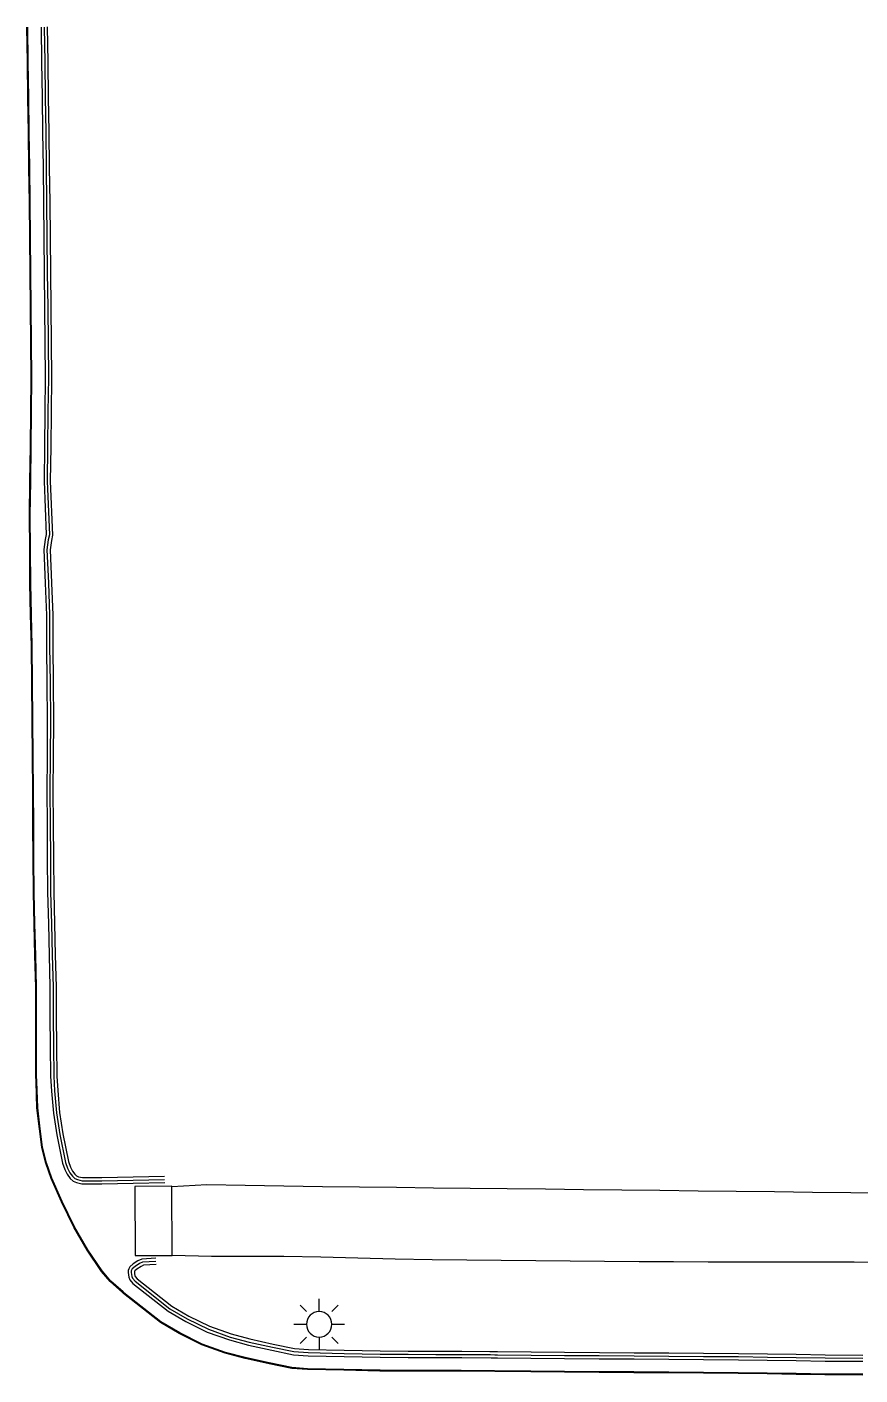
# Model space of a CAD drawing. Header units: feet. Extents: x 3174203 to 3175581, y 1715832 to 1717426.
# Drawn here: x 3174324.9 to 3174432.4, y 1716340.3 to 1716514.2 of the extents above; entities that cross this region are included whole.
import ezdxf

# ---------------------------------------------------------------- set-up
doc = ezdxf.new("R2010")
doc.units = ezdxf.units.FT
doc.header["$MEASUREMENT"] = 0
for name, color, linetype, lineweight in [('BACK_OF_CURB', 5, 'Continuous', 30), ('BOTTOM_OF_CURB', 3, 'Continuous', 30), ('FOOT_PATH', 2, 'Continuous', 30), ('GUTTER', 30, 'Continuous', 30), ('LIGHT_POLE', 5, 'Continuous', 30), ('TOP_OF_CURB', 1, 'Continuous', 30)]:
    doc.layers.add(name, color=color, linetype=linetype, lineweight=lineweight)
doc.layers.add('HARD_SURFACE', color=71, linetype='Continuous', lineweight=30, true_color=0xbcff40)
doc.layers.add('PAVED_ROAD', color=140, linetype='Continuous', lineweight=30, true_color=0x38a9ff)

# ---------------------------------------------------------------- blocks, each defined once
blk = doc.blocks.new('SYM205')
at = {"lineweight": -2}
for p, q in [((-0.25, 0.25), (-0.375, 0.375)), ((0, 0.25), (0, 0.5)), ((0.25, 0.25), (0.375, 0.375)), ((0.25, 0), (0.5, 0)), ((-0.25, -0.25), (-0.375, -0.375)), ((0, -0.25), (0, -0.5)), ((0.25, -0.25), (0.375, -0.375))]:
    blk.add_line(p, q, dxfattribs=at)
at = {"lineweight": -2, "flags": 128}
blk.add_lwpolyline([(-0.5, 0), (-0.25, 0, 1), (0.25, 0, 1), (-0.25, 0)], format="xyb", dxfattribs=at)
blk = doc.blocks.new('SYM205_1')
at = {"layer": 'LIGHT_POLE', "ltscale": 0.25, "xscale": 26.246667, "yscale": 26.246667, "zscale": 26.246667}
blk.add_blockref('SYM205', (0, 0), dxfattribs=at)
blk = doc.blocks.new('SYM003')
at = {"layer": 'LIGHT_POLE', "ltscale": 0.25, "xscale": 0.5, "yscale": 0.5, "zscale": 0.5}
blk.add_blockref('SYM205_1', (0, 0), dxfattribs=at)

msp = doc.modelspace()

# ---------------------------------------------------------------- linework, layer by layer
at = {"layer": 'BACK_OF_CURB'}
for points in [[(3174327.512024, 1716514.182872, 5244.606), (3174327.577606, 1716509.656519, 5244.694), (3174327.643188, 1716505.130165, 5244.782), (3174327.70877, 1716500.603812, 5244.87), (3174327.774375, 1716496.075871, 5244.956538), (3174327.821915, 1716491.555774, 5245.04), (3174327.869438, 1716487.037265, 5245.122), (3174327.916961, 1716482.518756, 5245.204), (3174327.964484, 1716478.000247, 5245.279427), (3174328.012008, 1716473.481739, 5245.353381), (3174328.059626, 1716468.954167, 5245.419109), (3174328.005375, 1716464.485566, 5245.482043), (3174327.951233, 1716460.026027, 5245.536779), (3174327.89735, 1716455.587845, 5245.59), (3174328.185103, 1716448.614896, 5245.787), (3174328.037724, 1716447.9348, 5245.751), (3174327.871438, 1716446.72368, 5245.691), (3174328.055205, 1716442.462053, 5245.802), (3174328.214728, 1716438.303499, 5245.914426), (3174328.209794, 1716434.354449, 5246.017046), (3174328.273057, 1716429.576861, 5246.135953), (3174328.311961, 1716424.752931, 5246.25124), (3174328.279467, 1716419.98017, 5246.369123), (3174328.25149, 1716415.664662, 5246.476507), (3174328.283527, 1716411.299711, 5246.589009), (3174328.315605, 1716406.929232, 5246.705798), (3174328.347632, 1716402.565831, 5246.827404), (3174328.449561, 1716398.495289, 5246.945176), (3174328.551669, 1716394.417671, 5247.066933), (3174328.65403, 1716390.329879, 5247.190115), (3174328.652476, 1716386.519773, 5247.304018), (3174328.699626, 1716382.686959, 5247.422673), (3174328.743563, 1716378.834283, 5247.546214), (3174328.85888, 1716376.950151, 5247.610616), (3174329.090221, 1716374.143526, 5247.710556), (3174329.525884, 1716371.374621, 5247.8109), (3174330.262085, 1716367.802303, 5247.945818), (3174330.514007, 1716367.092044, 5247.975143), (3174330.778544, 1716366.562746, 5247.997658), (3174331.054152, 1716366.168855, 5248.021298), (3174331.305342, 1716365.948971, 5248.040609), (3174331.541035, 1716365.845812, 5248.058807), (3174332.057465, 1716365.726585, 5248.095354), (3174334.538797, 1716365.726585, 5248.254863), (3174338.591675, 1716365.812102, 5248.504153), (3174342.65299, 1716365.897796, 5248.755)], [(3174341.560083, 1716354.506018, 5248.644288), (3174339.919283, 1716354.410859, 5248.723693), (3174339.617429, 1716354.267816, 5248.693115), (3174339.091099, 1716353.92326, 5248.553641), (3174338.810621, 1716353.699381, 5248.536562), (3174338.761304, 1716353.608211, 5248.531295), (3174338.764784, 1716353.535288, 5248.529831), (3174338.786865, 1716353.299722, 5248.525879), (3174338.823664, 1716353.102438, 5248.511229), (3174338.879358, 1716352.958476, 5248.518746), (3174339.12822, 1716352.676372, 5248.560298), (3174343.588897, 1716349.157329, 5248.54), (3174345.782662, 1716347.870787, 5248.824), (3174348.477544, 1716346.548213, 5248.733), (3174351.261912, 1716345.554624, 5248.891), (3174353.663751, 1716344.915568, 5249.052), (3174356.691237, 1716344.24251, 5249.178), (3174359.421156, 1716343.680982, 5249.156), (3174361.224509, 1716343.555697, 5249.22139), (3174365.856848, 1716343.456681, 5249.381), (3174370.501785, 1716343.357395, 5249.479), (3174374.097408, 1716343.341668, 5249.618), (3174377.696701, 1716343.325925, 5249.755316), (3174381.049556, 1716343.337978, 5249.881587), (3174384.631072, 1716343.298226, 5250.007659), (3174385.286653, 1716343.292516, 5250.016), (3174385.652685, 1716343.275233, 5250.025071), (3174389.968093, 1716343.240586, 5250.16033), (3174394.299089, 1716343.205814, 5250.298), (3174398.787809, 1716343.173402, 5250.487), (3174403.276856, 1716343.140987, 5250.554), (3174407.765904, 1716343.108572, 5250.66), (3174412.254952, 1716343.076158, 5251.034), (3174416.747421, 1716343.043718, 5250.968), (3174420.48318, 1716342.985293, 5251.093), (3174424.215518, 1716342.926922, 5251.201987), (3174427.94397, 1716342.868611, 5251.309), (3174432.807703, 1716342.839061, 5251.429)]]:
    msp.add_polyline3d(points, dxfattribs=at)
at = {"layer": 'BOTTOM_OF_CURB'}
for points in [[(3174326.712108, 1716514.171282, 5244.299), (3174326.77769, 1716509.644929, 5244.375), (3174326.843272, 1716505.118575, 5244.452), (3174326.908854, 1716500.592222, 5244.528), (3174326.974436, 1716496.065869, 5244.604), (3174327.021959, 1716491.54736, 5244.682), (3174327.069482, 1716487.028851, 5244.76), (3174327.117005, 1716482.510343, 5244.838), (3174327.164529, 1716477.991834, 5244.916), (3174327.212052, 1716473.473325, 5244.995), (3174327.259575, 1716468.954817, 5245.076153), (3174327.205433, 1716464.495278, 5245.159), (3174327.151292, 1716460.035739, 5245.240168), (3174327.09715, 1716455.5762, 5245.320762), (3174327.38156, 1716448.684236, 5245.440642), (3174327.249349, 1716448.07413, 5245.453559), (3174327.069078, 1716446.761158, 5245.48256), (3174327.255866, 1716442.429487, 5245.570084), (3174327.414709, 1716438.28866, 5245.65781), (3174327.409787, 1716434.349652, 5245.744892), (3174327.4731, 1716429.568339, 5245.848964), (3174327.511939, 1716424.752429, 5245.950621), (3174327.479484, 1716419.985486, 5246.048), (3174327.451471, 1716415.664319, 5246.133), (3174327.483549, 1716411.29384, 5246.262), (3174327.515627, 1716406.92336, 5246.404896), (3174327.547705, 1716402.552881, 5246.542858), (3174327.649812, 1716398.475263, 5246.667295), (3174327.751919, 1716394.397645, 5246.790072), (3174327.854026, 1716390.320027, 5246.908165), (3174327.852474, 1716386.515016, 5247.014038), (3174327.899682, 1716382.677477, 5247.122318), (3174327.943842, 1716378.805268, 5247.23208), (3174328.06089, 1716376.892849, 5247.287853), (3174328.295352, 1716374.048366, 5247.375164), (3174328.73854, 1716371.231633, 5247.460547), (3174329.489679, 1716367.586833, 5247.567638), (3174329.776447, 1716366.778326, 5247.590663), (3174330.089286, 1716366.152386, 5247.603), (3174330.454264, 1716365.630769, 5247.622), (3174330.871382, 1716365.265637, 5247.652), (3174331.288501, 1716365.083071, 5247.692731), (3174331.966318, 1716364.926585, 5247.750239), (3174334.547236, 1716364.926585, 5247.950637), (3174338.608551, 1716365.01228, 5248.255699), (3174342.669867, 1716365.097974, 5248.556)], [(3174341.513016, 1716355.317594, 5248.329), (3174339.714194, 1716355.21327, 5248.209451), (3174339.218866, 1716354.978543, 5248.171311), (3174338.613843, 1716354.582472, 5248.125945), (3174338.159224, 1716354.219591, 5248.093291), (3174338.043151, 1716353.94864, 5248.077934), (3174337.970606, 1716353.745427, 5248.069607), (3174337.95126, 1716353.503506, 5248.064612), (3174337.980926, 1716353.187023, 5248.06361), (3174338.038315, 1716352.879351, 5248.066816), (3174338.173604, 1716352.529647, 5248.075419), (3174338.567119, 1716352.083567, 5248.095), (3174343.129348, 1716348.484409, 5248.294005), (3174345.397428, 1716347.154285, 5248.380442), (3174348.160836, 1716345.798081, 5248.481254), (3174351.020376, 1716344.777667, 5248.584623), (3174353.470945, 1716344.125646, 5248.667951), (3174356.521122, 1716343.447543, 5248.770508), (3174359.310599, 1716342.873764, 5248.86001), (3174361.187631, 1716342.74336, 5248.916331), (3174365.839476, 1716342.643927, 5249.054768), (3174370.49132, 1716342.544494, 5249.197726), (3174374.093852, 1716342.528736, 5249.312469), (3174377.696384, 1716342.512979, 5249.427945), (3174381.018234, 1716342.524921, 5249.537979), (3174384.826142, 1716342.483557, 5249.636515), (3174385.263934, 1716342.479744, 5249.644), (3174385.630241, 1716342.462448, 5249.652857), (3174389.961566, 1716342.427673, 5249.782516), (3174394.292891, 1716342.392899, 5249.912894), (3174398.781939, 1716342.360484, 5250.049062), (3174403.270986, 1716342.328069, 5250.181213), (3174407.760034, 1716342.295654, 5250.309), (3174412.249082, 1716342.263239, 5250.503581), (3174416.738129, 1716342.230825, 5250.589), (3174420.470468, 1716342.172453, 5250.712153), (3174424.202806, 1716342.114082, 5250.830919), (3174427.935144, 1716342.05571, 5250.94584), (3174432.802764, 1716342.026136, 5251.094614)]]:
    msp.add_polyline3d(points, dxfattribs=at)
at = {"layer": 'FOOT_PATH'}
for points in [[(3174436.161054, 1716363.707382, 5252.061203), (3174431.234507, 1716363.763964, 5251.924124), (3174426.30796, 1716363.820546, 5251.782091), (3174421.381413, 1716363.877128, 5251.639), (3174416.454866, 1716363.93371, 5251.491), (3174411.528319, 1716363.990292, 5251.329), (3174406.601772, 1716364.046874, 5251.108562), (3174401.675225, 1716364.103456, 5251.052), (3174396.748678, 1716364.160038, 5250.823898), (3174391.822131, 1716364.21662, 5250.59707), (3174386.895585, 1716364.273202, 5250.369478), (3174382.125389, 1716364.328791, 5250.145699), (3174377.355193, 1716364.38438, 5249.920755), (3174372.584997, 1716364.43997, 5249.69), (3174367.814801, 1716364.495559, 5249.574), (3174363.044605, 1716364.551148, 5249.248), (3174358.062421, 1716364.635347, 5249.279), (3174353.080237, 1716364.719547, 5248.86), (3174348.098053, 1716364.803746, 5248.756), (3174343.608807, 1716364.549659, 5248.638723)], [(3174343.614596, 1716355.734407, 5248.436156), (3174343.627377, 1716355.734423, 5248.43696), (3174348.726161, 1716355.588897, 5248.558), (3174353.3849, 1716355.59457, 5248.661), (3174358.043639, 1716355.600242, 5248.775), (3174362.834105, 1716355.485376, 5249.019), (3174367.624572, 1716355.370511, 5249.249971), (3174372.415038, 1716355.255645, 5249.479843), (3174377.205504, 1716355.14078, 5249.706383), (3174381.659312, 1716355.103909, 5249.921371), (3174386.11312, 1716355.067039, 5250.140648), (3174390.566929, 1716355.030168, 5250.364), (3174395.020737, 1716354.993298, 5250.563), (3174399.474545, 1716354.956427, 5250.744), (3174403.928353, 1716354.919557, 5250.85), (3174408.382162, 1716354.882687, 5250.987318), (3174412.83597, 1716354.845816, 5251.127738), (3174417.551814, 1716354.852907, 5251.275686), (3174422.267659, 1716354.859997, 5251.419938), (3174426.983503, 1716354.867088, 5251.559504), (3174431.699348, 1716354.874178, 5251.699729), (3174436.257107, 1716354.786886, 5251.838863)]]:
    msp.add_polyline3d(points, dxfattribs=at)
at = {"layer": 'GUTTER'}
msp.add_polyline3d([(3174432.785674, 1716340.35554, 5251.190525), (3174427.917006, 1716340.38512, 5251.047), (3174424.184349, 1716340.443496, 5250.934688), (3174420.451692, 1716340.501873, 5250.817981), (3174416.719035, 1716340.560249, 5250.69775), (3174412.231259, 1716340.592655, 5250.555375), (3174407.743482, 1716340.62506, 5250.41575), (3174403.255706, 1716340.657466, 5250.28), (3174398.767929, 1716340.689872, 5250.147), (3174394.280153, 1716340.722277, 5250.010155), (3174389.932136, 1716340.757186, 5249.875914), (3174385.268175, 1716340.812789, 5249.730078), (3174380.953865, 1716340.854009, 5249.615997), (3174377.695734, 1716340.842296, 5249.515031), (3174374.082774, 1716340.858099, 5249.406342), (3174370.469814, 1716340.873902, 5249.294339), (3174365.790828, 1716340.973915, 5249.1445), (3174361.111842, 1716341.073929, 5248.993112), (3174359.083394, 1716341.214852, 5248.926991), (3174356.171517, 1716341.813808, 5248.825796), (3174353.07471, 1716342.502277, 5248.713719), (3174350.523997, 1716343.180944, 5248.621855), (3174347.50997, 1716344.256485, 5248.513219), (3174344.605736, 1716345.681804, 5248.408355), (3174342.184932, 1716347.101493, 5248.320953), (3174337.414001, 1716350.865297, 5248.132), (3174337.31684, 1716350.975436, 5248.127), (3174335.699742, 1716352.378347, 5248.052601), (3174334.587108, 1716353.691705, 5247.993282), (3174332.762203, 1716356.430195, 5247.883714), (3174331.028543, 1716359.396892, 5247.773317), (3174329.42663, 1716362.658164, 5247.660675), (3174328.103574, 1716365.670503, 5247.562778), (3174327.419234, 1716367.633088, 5247.504972), (3174326.917385, 1716369.641314, 5247.451802), (3174326.598027, 1716372.026082, 5247.394717), (3174326.278669, 1716374.741752, 5247.334908), (3174326.167053, 1716378.108114, 5247.262237), (3174326.125058, 1716378.857039, 5247.246089), (3174326.126613, 1716382.670957, 5247.161169), (3174326.128168, 1716386.484875, 5247.07753), (3174326.129724, 1716390.298793, 5246.998), (3174326.027672, 1716394.374185, 5246.945), (3174325.925621, 1716398.449577, 5246.74), (3174325.82357, 1716402.524969, 5246.617849), (3174325.791467, 1716406.898808, 5246.485), (3174325.759364, 1716411.272647, 5246.328), (3174325.727261, 1716415.646486, 5246.209), (3174325.695159, 1716420.020325, 5246.114), (3174325.650123, 1716424.786319, 5246.011), (3174325.605088, 1716429.552313, 5245.892), (3174325.560052, 1716434.318308, 5245.804), (3174325.465514, 1716438.349293, 5245.750921), (3174325.370976, 1716442.380278, 5245.693888), (3174325.344814, 1716446.751123, 5245.627661), (3174325.318652, 1716451.121968, 5245.558359), (3174325.372782, 1716455.58053, 5245.492), (3174325.426912, 1716460.039092, 5245.429), (3174325.481042, 1716464.497654, 5245.365), (3174325.535171, 1716468.956216, 5245.302), (3174325.487688, 1716473.470898, 5245.241), (3174325.440205, 1716477.985581, 5245.18), (3174325.392722, 1716482.500264, 5245.119), (3174325.345239, 1716487.014946, 5245.057), (3174325.297756, 1716491.529629, 5244.996), (3174325.250273, 1716496.044311, 5244.935), (3174325.184704, 1716500.569809, 5244.874), (3174325.119134, 1716505.095306, 5244.814), (3174325.053565, 1716509.620804, 5244.753), (3174324.987995, 1716514.146302, 5244.692)], dxfattribs=at)
at = {"layer": 'HARD_SURFACE'}
msp.add_3dface([(3174338.834296, 1716364.595379, 5248.267), (3174338.853072, 1716355.682434, 5248.137), (3174343.627465, 1716355.692492, 5248.436), (3174343.608689, 1716364.605437, 5248.64)], dxfattribs=at)
at = {"layer": 'PAVED_ROAD'}
msp.add_polyline3d([(3174432.785067, 1716340.255542, 5251.197061), (3174427.915921, 1716340.285125, 5251.055), (3174424.182785, 1716340.343509, 5250.943), (3174420.450128, 1716340.401885, 5250.826635), (3174416.717892, 1716340.460255, 5250.70756), (3174412.230536, 1716340.492657, 5250.565753), (3174407.74276, 1716340.525063, 5250.4255), (3174403.254984, 1716340.557469, 5250.288), (3174398.767207, 1716340.589874, 5250.155), (3174394.279391, 1716340.62228, 5250.019655), (3174389.931333, 1716340.657189, 5249.886022), (3174385.294949, 1716340.710821, 5249.750116), (3174380.950069, 1716340.753995, 5249.620774), (3174377.695695, 1716340.742295, 5249.521351), (3174374.082336, 1716340.7581, 5249.413), (3174370.468527, 1716340.773906, 5249.300773), (3174365.788691, 1716340.873938, 5249.151012), (3174361.107305, 1716340.974003, 5249.004), (3174359.069795, 1716341.115556, 5248.937041), (3174356.150591, 1716341.716019, 5248.834623), (3174353.050993, 1716342.405109, 5248.721306), (3174350.494286, 1716343.08537, 5248.628815), (3174347.471011, 1716344.164211, 5248.520579), (3174344.558348, 1716345.593667, 5248.414966), (3174342.128402, 1716347.018717, 5248.323925), (3174337.34498, 1716350.792376, 5248.134), (3174337.246266, 1716350.904275, 5248.129), (3174335.628408, 1716352.307846, 5248.054303), (3174334.507086, 1716353.631459, 5247.99551), (3174332.677352, 1716356.377195, 5247.890081), (3174330.94038, 1716359.34956, 5247.780773), (3174329.335931, 1716362.615994, 5247.669199), (3174328.01044, 1716365.633878, 5247.57169), (3174327.323317, 1716367.604444, 5247.512389), (3174326.819013, 1716369.622497, 5247.456397), (3174326.498805, 1716372.013605, 5247.396453), (3174326.178863, 1716374.734242, 5247.33336), (3174326.067146, 1716378.103658, 5247.261107), (3174326.025056, 1716378.854258, 5247.246), (3174326.026613, 1716382.670998, 5247.155), (3174326.028168, 1716386.484916, 5247.06171), (3174326.029723, 1716390.297561, 5246.964676), (3174325.927704, 1716394.371682, 5246.856959), (3174325.825652, 1716398.447074, 5246.745072), (3174325.723579, 1716402.52335, 5246.631), (3174325.69147, 1716406.898074, 5246.484385), (3174325.659367, 1716411.271913, 5246.336), (3174325.627264, 1716415.645752, 5246.212), (3174325.595162, 1716420.019485, 5246.113), (3174325.550128, 1716424.785374, 5246.012), (3174325.505092, 1716429.551368, 5245.894), (3174325.460063, 1716434.316663, 5245.797), (3174325.365541, 1716438.346948, 5245.737), (3174325.270983, 1716442.378807, 5245.701276), (3174325.244816, 1716446.750525, 5245.661158), (3174325.218648, 1716451.122276, 5245.614457), (3174325.272789, 1716455.581744, 5245.565506), (3174325.326919, 1716460.040306, 5245.516), (3174325.381049, 1716464.498868, 5245.47), (3174325.435165, 1716468.956297, 5245.425), (3174325.387694, 1716473.469847, 5245.379), (3174325.340211, 1716477.984529, 5245.333), (3174325.292728, 1716482.499212, 5245.287), (3174325.245245, 1716487.013895, 5245.242), (3174325.197762, 1716491.528577, 5245.196), (3174325.150281, 1716496.043061, 5245.15), (3174325.084714, 1716500.56836, 5245.105), (3174325.019145, 1716505.093858, 5245.059), (3174324.953575, 1716509.619355, 5245.013), (3174324.888005, 1716514.144853, 5244.967)], dxfattribs=at)
at = {"layer": 'TOP_OF_CURB'}
for points in [[(3174327.112066, 1716514.177077, 5244.606), (3174327.177648, 1716509.650724, 5244.694), (3174327.24323, 1716505.12437, 5244.782), (3174327.308812, 1716500.598017, 5244.87), (3174327.374405, 1716496.07087, 5244.956538), (3174327.421937, 1716491.551567, 5245.04), (3174327.46946, 1716487.033058, 5245.122), (3174327.516983, 1716482.514549, 5245.204), (3174327.564507, 1716477.996041, 5245.279427), (3174327.61203, 1716473.477532, 5245.353381), (3174327.659601, 1716468.954492, 5245.419109), (3174327.605404, 1716464.490422, 5245.482043), (3174327.551262, 1716460.030883, 5245.536779), (3174327.49725, 1716455.582023, 5245.59), (3174327.783332, 1716448.649566, 5245.787), (3174327.643536, 1716448.004465, 5245.751), (3174327.470258, 1716446.742419, 5245.691), (3174327.655536, 1716442.44577, 5245.802), (3174327.814718, 1716438.29608, 5245.914426), (3174327.809791, 1716434.352051, 5246.017046), (3174327.873079, 1716429.5726, 5246.135953), (3174327.91195, 1716424.75268, 5246.25124), (3174327.879476, 1716419.982828, 5246.369123), (3174327.85148, 1716415.664491, 5246.476507), (3174327.883538, 1716411.296776, 5246.589009), (3174327.915616, 1716406.926296, 5246.705798), (3174327.947668, 1716402.559356, 5246.827404), (3174328.049687, 1716398.485276, 5246.945176), (3174328.151794, 1716394.407658, 5247.066933), (3174328.254028, 1716390.324953, 5247.190115), (3174328.252475, 1716386.517395, 5247.304018), (3174328.299654, 1716382.682218, 5247.422673), (3174328.343702, 1716378.819776, 5247.546214), (3174328.459885, 1716376.9215, 5247.610616), (3174328.692787, 1716374.095946, 5247.710556), (3174329.132212, 1716371.303127, 5247.8109), (3174329.875882, 1716367.694568, 5247.945818), (3174330.145227, 1716366.935185, 5247.975143), (3174330.433915, 1716366.357566, 5247.997658), (3174330.754208, 1716365.899812, 5248.021298), (3174331.088362, 1716365.607304, 5248.040609), (3174331.414768, 1716365.464441, 5248.058807), (3174332.011891, 1716365.326585, 5248.095354), (3174334.543016, 1716365.326585, 5248.254863), (3174338.600113, 1716365.412191, 5248.504153), (3174342.661429, 1716365.497885, 5248.755)], [(3174341.536255, 1716354.916879, 5248.649213), (3174339.815456, 1716354.817081, 5248.723693), (3174339.415656, 1716354.627622, 5248.693115), (3174338.849488, 1716354.256987, 5248.553641), (3174338.488461, 1716353.968813, 5248.525699), (3174338.344754, 1716353.703149, 5248.520801), (3174338.354149, 1716353.50626, 5248.529831), (3174338.378857, 1716353.242668, 5248.525879), (3174338.42608, 1716352.9895, 5248.511229), (3174338.522069, 1716352.741381, 5248.518746), (3174338.844162, 1716352.376264, 5248.560298), (3174343.35625, 1716348.816662, 5248.54), (3174345.587637, 1716347.508057, 5248.824), (3174348.31721, 1716346.168457, 5248.733), (3174351.139634, 1716345.161289, 5248.891), (3174353.566143, 1716344.515669, 5249.052), (3174356.605116, 1716343.840057, 5249.178), (3174359.365186, 1716343.272327, 5249.156), (3174361.20584, 1716343.14445, 5249.22139), (3174365.848053, 1716343.045223, 5249.381), (3174370.496487, 1716342.945863, 5249.479), (3174374.095608, 1716342.93012, 5249.618), (3174377.696541, 1716342.91437, 5249.755316), (3174381.0337, 1716342.926367, 5249.881587), (3174384.729827, 1716342.885798, 5250.007659), (3174385.275151, 1716342.881049, 5250.016), (3174385.641323, 1716342.863759, 5250.025071), (3174389.964789, 1716342.829048, 5250.16033), (3174394.295951, 1716342.794275, 5250.298), (3174398.784837, 1716342.761861, 5250.487), (3174403.273885, 1716342.729446, 5250.554), (3174407.762932, 1716342.697032, 5250.66), (3174412.25198, 1716342.664617, 5251.034), (3174416.742717, 1716342.63219, 5250.968), (3174420.476744, 1716342.573792, 5251.093), (3174424.209083, 1716342.51542, 5251.201987), (3174427.939502, 1716342.457079, 5251.309), (3174432.805203, 1716342.427517, 5251.429)]]:
    msp.add_polyline3d(points, dxfattribs=at)

# ---------------------------------------------------------------- block references
at = {"layer": 'LIGHT_POLE', "ltscale": 0.25, "xscale": 0.5, "yscale": 0.5, "zscale": 0.5}
msp.add_blockref('SYM003', (3174362.6188, 1716346.7998, 5249.9606), dxfattribs=at)

doc.saveas('drawing.dxf')
